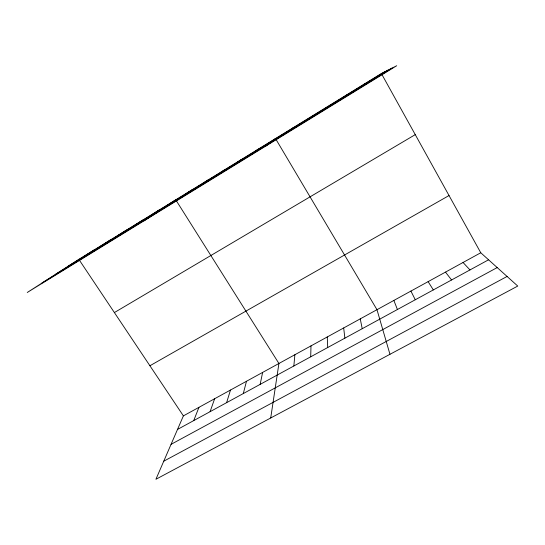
<?xml version="1.0" encoding="UTF-8"?>
<svg xmlns="http://www.w3.org/2000/svg" width="545" height="545" viewBox="0 0 545 545"><rect width="100%" height="100%" fill="white"/><g stroke="black" fill="none" stroke-linecap="round" stroke-linejoin="round"><path stroke-width="0.82" d="M310.698 356.805L310.997 345.884M293.85 365.988L294.886 354.72M270.715 417.974L278.924 363.481L175.756 199.831L143.982 220.841M260.156 384.368L262.622 372.419M243.302 393.558L246.483 381.268M226.611 402.66L230.487 390.043M210.091 411.673L214.641 398.736M193.72 420.604L198.945 407.347M480.765 252.764L183.392 415.876L155.918 479.273L517.75 286.064L480.765 252.764L381.377 73.534L396.712 65.727L27.25 292.481L78.841 259.352L381.377 73.534M309.717 117.883L310.091 117.318M291.486 129.076L292.713 127.993M265.715 146.128L275.504 138.559L376.983 309.696L389.961 354.298M255.598 151.115L258.473 149.023M237.927 161.967L241.605 159.385M220.439 172.704L224.901 169.645M203.135 183.331L208.36 179.802M186.002 193.85L191.976 189.864M151.742 214.887L159.201 209.995M134.629 225.405L142.817 220.057M117.686 235.808L126.583 230.031M100.914 246.108L110.512 239.895M84.312 256.3L94.598 249.671M67.88 266.389L384.579 71.906M55.788 274.155L388.149 70.087M42.047 282.978L392.25 67.996M114.382 312.564L415.256 134.635M149.916 365.756L449.032 195.539M177.513 429.44L488.572 259.788M171.055 444.345L497.21 267.568M163.745 461.213L507.075 276.451M363.283 84.652L365.566 83.583M345.373 95.648L346.749 95.137M327.64 106.541L328.138 106.568M463.052 262.486L469.967 269.932M445.503 272.112L451.56 279.973M78.841 259.352L183.392 415.876M428.125 281.642L433.33 289.92M410.916 291.078L415.283 299.757M393.865 300.431L397.421 309.505M360.252 318.866L362.221 328.703M343.684 327.961L344.876 338.159M327.266 336.96L327.702 347.526"/></g></svg>
